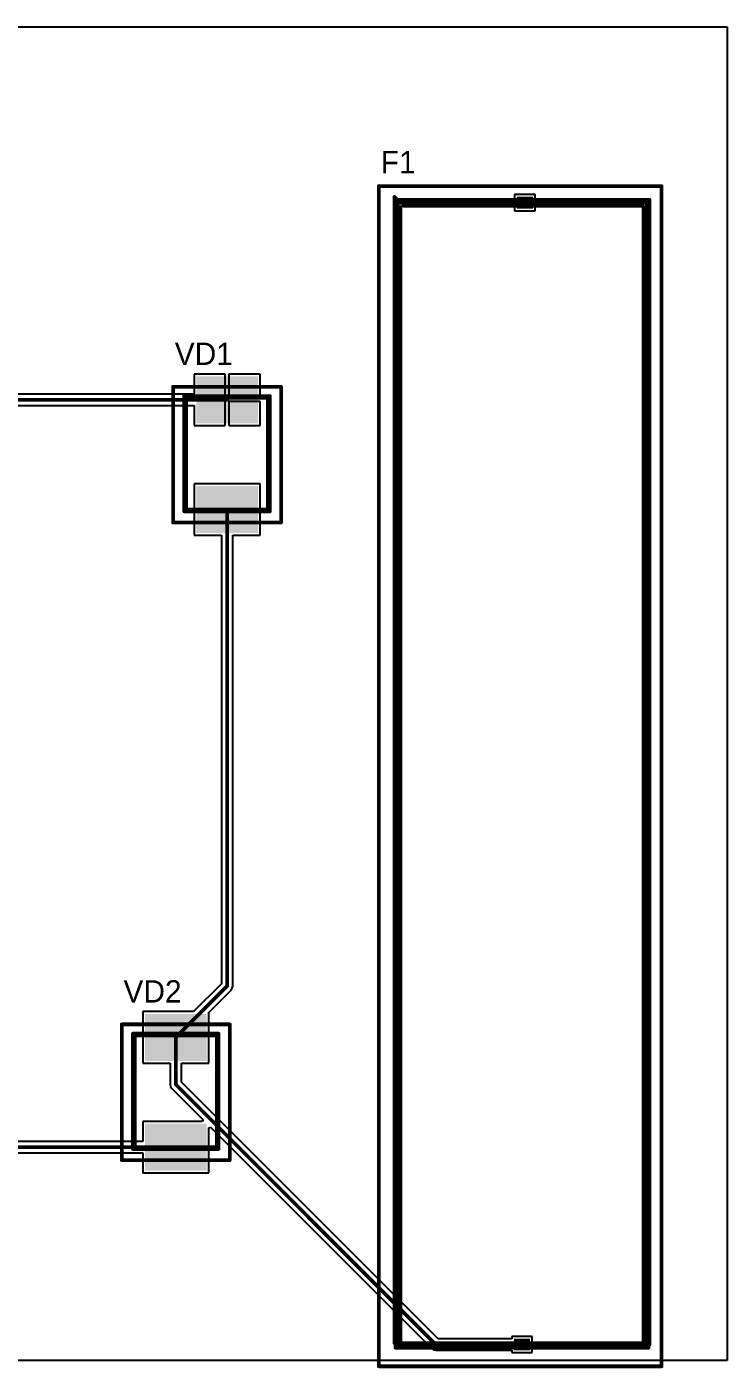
# Model space of a CAD drawing. Header units: millimetres. Extents: x 125 to 360, y 124 to 216.
# Drawn here: x 312.2 to 360, y 124.5 to 216 of the extents above; entities that cross this region are included whole.
import ezdxf

# ---------------------------------------------------------------- set-up
doc = ezdxf.new("R2010")
doc.units = ezdxf.units.MM
for name, color, linetype in [('Mechanical13', 56, 'Continuous'), ('Mechanical15', 56, 'Continuous'), ('Mechanical3', 76, 'Continuous'), ('Mechanical4', 56, 'Continuous'), ('TopLayer', 1, 'Continuous'), ('TopOverlay', 2, 'Continuous'), ('TopPaste', 8, 'Continuous'), ('TopSolder', 216, 'Continuous')]:
    doc.layers.add(name, color=color, linetype=linetype)

# ---------------------------------------------------------------- blocks, each defined once
blk = doc.blocks.new('DIOD_3')
at = {"layer": 'Mechanical3', "const_width": 0.254}
for points in [[(-2.921, 3.683), (2.667, 3.683)], [(-2.921, -3.937), (-2.921, 3.683)], [(2.667, -3.937), (2.667, 3.683)], [(-2.921, -3.937), (2.667, -3.937)]]:
    blk.add_lwpolyline(points, dxfattribs=at)
at = {"layer": 'Mechanical3', "const_width": 0.127}
for points in [[(-2.985, 3.683, 1), (-2.858, 3.683, 1)], [(-2.985, 3.683, 1), (-2.858, 3.683, 1)], [(2.603, 3.683, 1), (2.73, 3.683, 1)], [(2.603, 3.683, 1), (2.73, 3.683, 1)], [(-2.985, -3.937, 1), (-2.858, -3.937, 1)], [(-2.985, -3.937, 1), (-2.858, -3.937, 1)], [(2.603, -3.937, 1), (2.73, -3.937, 1)], [(2.603, -3.937, 1), (2.73, -3.937, 1)]]:
    blk.add_lwpolyline(points, format="xyb", close=True, dxfattribs=at)
at = {"layer": 'Mechanical4', "const_width": 0.254}
for points in [[(-3.81, -4.826), (-3.81, 4.445)], [(-3.81, 4.445), (3.556, 4.445)], [(3.556, -4.826), (3.556, 4.445)], [(-3.81, -4.826), (3.556, -4.826)]]:
    blk.add_lwpolyline(points, dxfattribs=at)
at = {"layer": 'Mechanical4', "const_width": 0.127}
for points in [[(-3.874, 4.445, 1), (-3.747, 4.445, 1)], [(-3.874, 4.445, 1), (-3.747, 4.445, 1)], [(3.492, 4.445, 1), (3.619, 4.445, 1)], [(3.492, 4.445, 1), (3.619, 4.445, 1)], [(-3.874, -4.826, 1), (-3.747, -4.826, 1)], [(-3.874, -4.826, 1), (-3.747, -4.826, 1)], [(3.492, -4.826, 1), (3.619, -4.826, 1)], [(3.492, -4.826, 1), (3.619, -4.826, 1)]]:
    blk.add_lwpolyline(points, format="xyb", close=True, dxfattribs=at)
at = {"layer": 'TopLayer'}
for points in [[(-2.127, 2.056), (1.873, 2.056), (-2.127, 5.056), (1.873, 5.056)], [(-2.127, -5.437), (1.873, -5.437), (-2.127, -2.437), (1.873, -2.437)]]:
    blk.add_solid(points, dxfattribs=at)
at = {"layer": 'TopOverlay', "const_width": 0.254}
for points in [[(-3.048, -4.064), (-3.048, 3.81)], [(-3.048, 3.81), (2.794, 3.81)], [(2.794, -4.064), (2.794, 3.81)], [(-3.048, -4.064), (2.794, -4.064)]]:
    blk.add_lwpolyline(points, dxfattribs=at)
at = {"layer": 'TopOverlay', "const_width": 0.127}
for points in [[(-3.112, 3.81, 1), (-2.985, 3.81, 1)], [(-3.112, 3.81, 1), (-2.985, 3.81, 1)], [(2.73, 3.81, 1), (2.857, 3.81, 1)], [(2.73, 3.81, 1), (2.857, 3.81, 1)], [(-3.112, -4.064, 1), (-2.985, -4.064, 1)], [(-3.112, -4.064, 1), (-2.985, -4.064, 1)], [(2.73, -4.064, 1), (2.857, -4.064, 1)], [(2.73, -4.064, 1), (2.857, -4.064, 1)]]:
    blk.add_lwpolyline(points, format="xyb", close=True, dxfattribs=at)
at = {"layer": 'TopPaste'}
for points in [[(-2.127, 2.056), (1.873, 2.056), (-2.127, 5.056), (1.873, 5.056)], [(-2.127, -5.437), (1.873, -5.437), (-2.127, -2.437), (1.873, -2.437)]]:
    blk.add_solid(points, dxfattribs=at)
at = {"layer": 'TopSolder'}
for points in [[(-2.229, 1.954), (1.975, 1.954), (-2.229, 5.158), (1.975, 5.158)], [(-2.229, -5.539), (1.975, -5.539), (-2.229, -2.335), (1.975, -2.335)]]:
    blk.add_solid(points, dxfattribs=at)
blk = doc.blocks.new('DIOD_4')
at = {"layer": 'Mechanical3', "const_width": 0.254}
for points in [[(-2.921, 3.683), (2.667, 3.683)], [(-2.921, -3.937), (-2.921, 3.683)], [(2.667, -3.937), (2.667, 3.683)], [(-2.921, -3.937), (2.667, -3.937)]]:
    blk.add_lwpolyline(points, dxfattribs=at)
at = {"layer": 'Mechanical3', "const_width": 0.127}
for points in [[(-2.985, 3.683, 1), (-2.858, 3.683, 1)], [(-2.985, 3.683, 1), (-2.858, 3.683, 1)], [(2.603, 3.683, 1), (2.73, 3.683, 1)], [(2.603, 3.683, 1), (2.73, 3.683, 1)], [(-2.985, -3.937, 1), (-2.858, -3.937, 1)], [(-2.985, -3.937, 1), (-2.858, -3.937, 1)], [(2.603, -3.937, 1), (2.73, -3.937, 1)], [(2.603, -3.937, 1), (2.73, -3.937, 1)]]:
    blk.add_lwpolyline(points, format="xyb", close=True, dxfattribs=at)
at = {"layer": 'Mechanical4', "const_width": 0.254}
for points in [[(-3.81, -4.826), (-3.81, 4.445)], [(-3.81, 4.445), (3.556, 4.445)], [(3.556, -4.826), (3.556, 4.445)], [(-3.81, -4.826), (3.556, -4.826)]]:
    blk.add_lwpolyline(points, dxfattribs=at)
at = {"layer": 'Mechanical4', "const_width": 0.127}
for points in [[(-3.874, 4.445, 1), (-3.747, 4.445, 1)], [(-3.874, 4.445, 1), (-3.747, 4.445, 1)], [(3.492, 4.445, 1), (3.619, 4.445, 1)], [(3.492, 4.445, 1), (3.619, 4.445, 1)], [(-3.874, -4.826, 1), (-3.747, -4.826, 1)], [(-3.874, -4.826, 1), (-3.747, -4.826, 1)], [(3.492, -4.826, 1), (3.619, -4.826, 1)], [(3.492, -4.826, 1), (3.619, -4.826, 1)]]:
    blk.add_lwpolyline(points, format="xyb", close=True, dxfattribs=at)
at = {"layer": 'TopLayer'}
for points in [[(-2.127, 2.056), (1.873, 2.056), (-2.127, 5.056), (1.873, 5.056)], [(-2.127, -5.437), (1.873, -5.437), (-2.127, -2.437), (1.873, -2.437)]]:
    blk.add_solid(points, dxfattribs=at)
at = {"layer": 'TopOverlay', "const_width": 0.254}
for points in [[(-3.048, -4.064), (-3.048, 3.81)], [(-3.048, 3.81), (2.794, 3.81)], [(2.794, -4.064), (2.794, 3.81)], [(-3.048, -4.064), (2.794, -4.064)]]:
    blk.add_lwpolyline(points, dxfattribs=at)
at = {"layer": 'TopOverlay', "const_width": 0.127}
for points in [[(-3.112, 3.81, 1), (-2.985, 3.81, 1)], [(-3.112, 3.81, 1), (-2.985, 3.81, 1)], [(2.73, 3.81, 1), (2.857, 3.81, 1)], [(2.73, 3.81, 1), (2.857, 3.81, 1)], [(-3.112, -4.064, 1), (-2.985, -4.064, 1)], [(-3.112, -4.064, 1), (-2.985, -4.064, 1)], [(2.73, -4.064, 1), (2.857, -4.064, 1)], [(2.73, -4.064, 1), (2.857, -4.064, 1)]]:
    blk.add_lwpolyline(points, format="xyb", close=True, dxfattribs=at)
at = {"layer": 'TopPaste'}
for points in [[(-2.127, 2.056), (1.873, 2.056), (-2.127, 5.056), (1.873, 5.056)], [(-2.127, -5.437), (1.873, -5.437), (-2.127, -2.437), (1.873, -2.437)]]:
    blk.add_solid(points, dxfattribs=at)
at = {"layer": 'TopSolder'}
for points in [[(-2.229, 1.954), (1.975, 1.954), (-2.229, 5.158), (1.975, 5.158)], [(-2.229, -5.539), (1.975, -5.539), (-2.229, -2.335), (1.975, -2.335)]]:
    blk.add_solid(points, dxfattribs=at)
blk = doc.blocks.new('FUSE_80_12')
at = {"layer": 'Mechanical13', "const_width": 0.254}
for points in [[(-8.7, 39.4), (-8.5, 39.2)], [(-8.7, -38.8), (-8.7, 39.4)], [(-8.5, 39.2), (8.7, 39.2)], [(8.7, -38.9), (8.7, 39.2)], [(-8.6, -38.9), (8.7, -38.9)]]:
    blk.add_lwpolyline(points, dxfattribs=at)
at = {"layer": 'Mechanical13', "const_width": 0.127}
for points in [[(-8.764, 39.4, 1), (-8.637, 39.4, 1)], [(-8.764, 39.4, 1), (-8.637, 39.4, 1)], [(-8.564, 39.2, 1), (-8.437, 39.2, 1)], [(-8.564, 39.2, 1), (-8.437, 39.2, 1)], [(8.636, 39.2, 1), (8.763, 39.2, 1)], [(8.636, 39.2, 1), (8.763, 39.2, 1)], [(-8.764, -38.8, 1), (-8.637, -38.8, 1)], [(-8.664, -38.9, 1), (-8.537, -38.9, 1)], [(8.636, -38.9, 1), (8.763, -38.9, 1)], [(8.636, -38.9, 1), (8.763, -38.9, 1)]]:
    blk.add_lwpolyline(points, format="xyb", close=True, dxfattribs=at)
at = {"layer": 'Mechanical15', "const_width": 0.254}
for points in [[(-8.3, -38.8), (-8.3, 38.7)], [(-8.1, 38.8), (8.2, 38.8)], [(8.2, 38.8), (8.3, 38.7)], [(8.3, -38.8), (8.3, 38.7)], [(-8.3, -38.8), (8.3, -38.8)]]:
    blk.add_lwpolyline(points, dxfattribs=at)
at = {"layer": 'Mechanical15', "const_width": 0.127}
for points in [[(-8.364, 38.7, 1), (-8.237, 38.7, 1)], [(-8.164, 38.8, 1), (-8.037, 38.8, 1)], [(8.136, 38.8, 1), (8.263, 38.8, 1)], [(8.136, 38.8, 1), (8.263, 38.8, 1)], [(8.236, 38.7, 1), (8.363, 38.7, 1)], [(8.236, 38.7, 1), (8.363, 38.7, 1)], [(-8.364, -38.8, 1), (-8.237, -38.8, 1)], [(-8.364, -38.8, 1), (-8.237, -38.8, 1)], [(8.236, -38.8, 1), (8.363, -38.8, 1)], [(8.236, -38.8, 1), (8.363, -38.8, 1)]]:
    blk.add_lwpolyline(points, format="xyb", close=True, dxfattribs=at)
at = {"layer": 'Mechanical3', "const_width": 0.254}
for points in [[(-8.509, -38.989), (-8.509, 38.989)], [(-8.509, 38.989), (8.509, 38.989)], [(8.509, -38.989), (8.509, 38.989)], [(-8.509, -38.989), (8.509, -38.989)]]:
    blk.add_lwpolyline(points, dxfattribs=at)
at = {"layer": 'Mechanical3', "const_width": 0.127}
for points in [[(-8.573, 38.989, 1), (-8.446, 38.989, 1)], [(-8.573, 38.989, 1), (-8.446, 38.989, 1)], [(8.445, 38.989, 1), (8.572, 38.989, 1)], [(8.445, 38.989, 1), (8.572, 38.989, 1)], [(-8.573, -38.989, 1), (-8.446, -38.989, 1)], [(-8.573, -38.989, 1), (-8.446, -38.989, 1)], [(8.445, -38.989, 1), (8.572, -38.989, 1)], [(8.445, -38.989, 1), (8.572, -38.989, 1)]]:
    blk.add_lwpolyline(points, format="xyb", close=True, dxfattribs=at)
at = {"layer": 'Mechanical4', "const_width": 0.254}
for points in [[(-9.779, -40.386), (-9.779, 40.132)], [(-9.779, 40.132), (9.525, 40.132)], [(9.525, -40.386), (9.525, 40.132)], [(-9.779, -40.386), (9.525, -40.386)]]:
    blk.add_lwpolyline(points, dxfattribs=at)
at = {"layer": 'Mechanical4', "const_width": 0.127}
for points in [[(-9.843, 40.132, 1), (-9.716, 40.132, 1)], [(-9.843, 40.132, 1), (-9.716, 40.132, 1)], [(9.461, 40.132, 1), (9.588, 40.132, 1)], [(9.461, 40.132, 1), (9.588, 40.132, 1)], [(-9.843, -40.386, 1), (-9.716, -40.386, 1)], [(-9.843, -40.386, 1), (-9.716, -40.386, 1)], [(9.461, -40.386, 1), (9.588, -40.386, 1)], [(9.461, -40.386, 1), (9.588, -40.386, 1)]]:
    blk.add_lwpolyline(points, format="xyb", close=True, dxfattribs=at)
at = {"layer": 'TopLayer'}
for points in [[(0.65, 38.7), (0.65, 39.3), (-0.25, 38.7), (-0.25, 39.3)], [(0.45, -39.2), (0.45, -38.6), (-0.45, -39.2), (-0.45, -38.6)]]:
    blk.add_solid(points, dxfattribs=at)
at = {"layer": 'TopOverlay', "const_width": 0.254}
for points in [[(-8.636, 39.116), (8.636, 39.116)], [(-8.636, -39.116), (-8.636, 39.116)], [(8.636, -39.116), (8.636, 39.116)], [(-8.636, -39.116), (8.636, -39.116)]]:
    blk.add_lwpolyline(points, dxfattribs=at)
at = {"layer": 'TopOverlay', "const_width": 0.127}
for points in [[(-8.7, 39.116, 1), (-8.573, 39.116, 1)], [(-8.7, 39.116, 1), (-8.573, 39.116, 1)], [(8.572, 39.116, 1), (8.699, 39.116, 1)], [(8.572, 39.116, 1), (8.699, 39.116, 1)], [(-8.7, -39.116, 1), (-8.573, -39.116, 1)], [(-8.7, -39.116, 1), (-8.573, -39.116, 1)], [(8.572, -39.116, 1), (8.699, -39.116, 1)], [(8.572, -39.116, 1), (8.699, -39.116, 1)]]:
    blk.add_lwpolyline(points, format="xyb", close=True, dxfattribs=at)
at = {"layer": 'TopPaste'}
for points in [[(0.65, 38.7), (0.65, 39.3), (-0.25, 38.7), (-0.25, 39.3)], [(0.45, -39.2), (0.45, -38.6), (-0.45, -39.2), (-0.45, -38.6)]]:
    blk.add_solid(points, dxfattribs=at)
at = {"layer": 'TopSolder'}
for points in [[(0.752, 38.598), (0.752, 39.402), (-0.352, 38.598), (-0.352, 39.402)], [(0.552, -39.302), (0.552, -38.498), (-0.552, -39.302), (-0.552, -38.498)]]:
    blk.add_solid(points, dxfattribs=at)

msp = doc.modelspace()

# ---------------------------------------------------------------- linework, layer by layer
at = {"layer": 'TopLayer'}
for p, q in [((125.5, 216), (360, 216)), ((360, 216), (360, 125)), ((346.904, 204.554), (345.496, 204.554)), ((345.496, 204.554), (345.496, 203.446)), ((346.904, 203.446), (346.904, 204.554)), ((345.496, 203.446), (346.904, 203.446)), ((325.746, 192.31), (323.619, 192.31)), ((323.619, 192.31), (323.619, 190.944)), ((325.746, 190.556), (325.746, 192.31)), ((328.127, 192.31), (326, 192.31)), ((326, 192.31), (326, 190.683)), ((328.127, 190.683), (328.127, 192.31)), ((323.619, 190.944), (309.655, 190.944)), ((325.746, 188.802), (325.746, 190.556)), ((326, 190.683), (328.127, 190.683)), ((328.127, 190.429), (326, 190.429)), ((326, 190.429), (326, 188.802)), ((328.127, 188.802), (328.127, 190.429)), ((309.494, 190.168), (323.619, 190.168)), ((323.619, 190.168), (323.619, 188.802)), ((323.619, 188.802), (325.746, 188.802)), ((326, 188.802), (328.127, 188.802)), ((328.127, 184.817), (323.619, 184.817)), ((323.619, 184.817), (323.619, 181.309)), ((328.127, 181.309), (328.127, 184.817)), ((323.619, 181.309), (325.484, 181.309)), ((325.484, 181.309), (325.484, 150.717)), ((326.261, 150.556), (326.261, 181.309)), ((326.261, 181.309), (328.127, 181.309)), ((325.484, 150.717), (323.578, 148.81)), ((324.627, 148.761), (326.148, 150.281)), ((326.148, 150.281), (326.232, 150.407)), ((326.232, 150.407), (326.261, 150.556)), ((323.578, 148.81), (320.119, 148.81)), ((320.119, 148.81), (320.119, 145.302)), ((324.627, 145.302), (324.627, 148.761)), ((320.119, 145.302), (321.985, 145.302)), ((321.985, 145.302), (321.985, 143.844)), ((322.761, 144.005), (322.761, 145.302)), ((322.761, 145.302), (324.627, 145.302)), ((321.985, 143.844), (322.014, 143.695)), ((322.014, 143.695), (322.098, 143.569)), ((340.278, 126.488), (322.761, 144.005)), ((322.098, 143.569), (324.233, 141.434)), ((324.185, 141.317), (320.119, 141.317)), ((320.119, 141.317), (320.119, 139.951)), ((324.233, 141.434), (324.185, 141.317)), ((324.627, 140.875), (324.744, 140.923)), ((324.627, 137.809), (324.627, 140.875)), ((324.744, 140.923), (339.842, 125.825)), ((320.119, 139.951), (307.955, 139.951)), ((308.116, 139.175), (320.119, 139.175)), ((320.119, 139.175), (320.119, 137.809)), ((320.119, 137.809), (324.627, 137.809)), ((345.296, 126.488), (340.278, 126.488)), ((346.704, 126.654), (345.296, 126.654)), ((345.296, 126.654), (345.296, 126.488)), ((346.704, 125.546), (346.704, 126.654)), ((339.842, 125.825), (339.968, 125.741)), ((339.968, 125.741), (340.117, 125.712)), ((340.117, 125.712), (345.296, 125.712)), ((345.296, 125.712), (345.296, 125.546)), ((345.296, 125.546), (346.704, 125.546)), ((360, 125), (125.09, 125))]:
    msp.add_line(p, q, dxfattribs=at)
at = {"layer": 'TopLayer', "const_width": 0.254}
for points in [[(309.494, 190.556), (325.873, 190.556)], [(325.873, 150.556), (325.873, 183.063)], [(322.373, 147.056), (325.873, 150.556)], [(322.373, 143.844), (322.373, 147.056)], [(322.373, 143.844), (340.117, 126.1)], [(307.955, 139.563), (322.373, 139.563)], [(340.117, 126.1), (346, 126.1)]]:
    msp.add_lwpolyline(points, dxfattribs=at)
at = {"layer": 'TopLayer', "const_width": 0.127}
for points in [[(325.809, 190.556, 1), (325.936, 190.556, 1)], [(325.809, 183.063, 1), (325.936, 183.063, 1)], [(325.809, 150.556, 1), (325.936, 150.556, 1)], [(325.809, 150.556, 1), (325.936, 150.556, 1)], [(322.309, 147.056, 1), (322.436, 147.056, 1)], [(322.309, 147.056, 1), (322.436, 147.056, 1)], [(322.309, 143.844, 1), (322.436, 143.844, 1)], [(322.309, 143.844, 1), (322.436, 143.844, 1)], [(322.309, 139.563, 1), (322.436, 139.563, 1)], [(340.053, 126.1, 1), (340.18, 126.1, 1)], [(340.053, 126.1, 1), (340.18, 126.1, 1)], [(345.936, 126.1, 1), (346.063, 126.1, 1)]]:
    msp.add_lwpolyline(points, format="xyb", close=True, dxfattribs=at)

# ---------------------------------------------------------------- block references
for name, p in [('FUSE_80_12', (346, 165)), ('DIOD_4', (326, 187)), ('DIOD_3', (322.5, 143.5))]:
    msp.add_blockref(name, p)

# ---------------------------------------------------------------- texts
at = {"layer": 'TopOverlay'}
for s, p in [('F1', (336.361, 206.008)), ('VD1', (322.304, 192.931)), ('VD2', (318.804, 149.431))]:
    msp.add_text(s, height=1.524, dxfattribs=at).set_placement(p)

doc.saveas('drawing.dxf')
